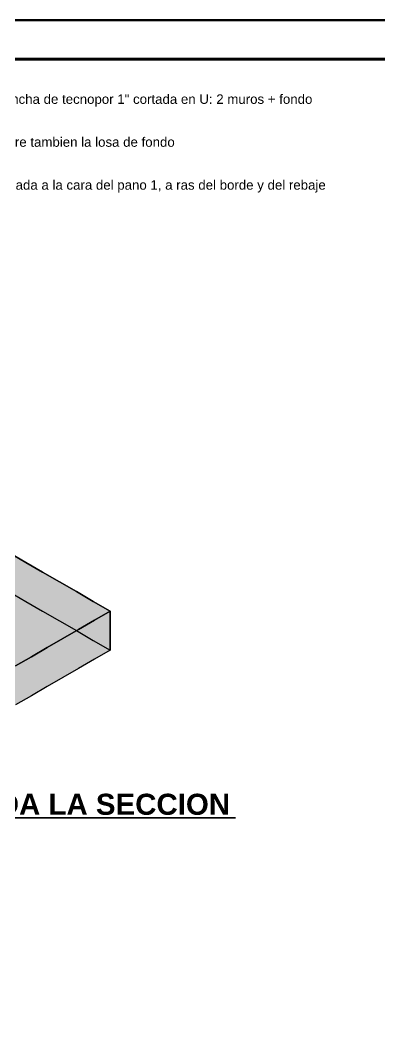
# Model space of a CAD drawing. Header units: metres. Extents: x 0 to 28.4, y 0 to 5.9.
# Drawn here: x 14.598 to 15.52, y 3.359 to 5.94 of the extents above; entities that cross this region are included whole.
import ezdxf
from ezdxf.enums import TextEntityAlignment as Align

# ---------------------------------------------------------------- set-up
doc = ezdxf.new("R2010")
doc.units = ezdxf.units.M
doc.header["$LTSCALE"] = 0.25
doc.layers.add('ISO-ARISTAS', color=8, linetype='CONTINUOUS')
doc.layers.add('TEXTOS', color=7, linetype='CONTINUOUS')
doc.layers.add('ISO-CONCRETO-SUP', color=254, linetype='CONTINUOUS', true_color=0xe8e8e8)
doc.layers.add('MARCO', color=7, linetype='CONTINUOUS', lineweight=50)
doc.layers.add('TITULOS', color=160, linetype='CONTINUOUS', lineweight=35)
doc.styles.get("Standard").update_dxf_attribs({"font": 'arial.ttf'})
doc.styles.add('TITULOS', font='arialbd.ttf')

msp = doc.modelspace()

# ---------------------------------------------------------------- linework, layer by layer
at = {"layer": 'ISO-ARISTAS', "color": 250}
for p, q in [((14.6124, 4.55), (14.5691, 4.575)), ((14.5691, 4.575), (14.6124, 4.55)), ((14.6557, 4.525), (14.6124, 4.55)), ((14.6124, 4.55), (14.6557, 4.525)), ((14.699, 4.5), (14.6557, 4.525)), ((14.6557, 4.525), (14.699, 4.5)), ((14.7423, 4.475), (14.699, 4.5)), ((14.699, 4.5), (14.7423, 4.475)), ((14.5691, 4.475), (14.6124, 4.45)), ((14.5691, 4.475), (14.6124, 4.45)), ((14.7856, 4.45), (14.7423, 4.475)), ((14.7423, 4.475), (14.7856, 4.45)), ((14.6124, 4.45), (14.6557, 4.425)), ((14.6124, 4.45), (14.6557, 4.425)), ((14.8289, 4.425), (14.7856, 4.45)), ((14.7856, 4.45), (14.8289, 4.425)), ((14.6557, 4.425), (14.699, 4.4)), ((14.6557, 4.425), (14.699, 4.4)), ((14.8289, 4.425), (14.7885, 4.4017)), ((14.7885, 4.4017), (14.8289, 4.425)), ((14.8289, 4.375), (14.8289, 4.425)), ((14.8289, 4.425), (14.8289, 4.375)), ((14.699, 4.4), (14.7423, 4.375)), ((14.699, 4.4), (14.7423, 4.375)), ((14.7481, 4.3783), (14.7885, 4.4017)), ((14.7885, 4.4017), (14.7481, 4.3783)), ((14.7077, 4.355), (14.7481, 4.3783)), ((14.7481, 4.3783), (14.7077, 4.355)), ((14.7423, 4.375), (14.7856, 4.35)), ((14.7423, 4.375), (14.7856, 4.35)), ((14.8289, 4.325), (14.8289, 4.375)), ((14.8289, 4.375), (14.8289, 4.325)), ((14.7077, 4.355), (14.6673, 4.3317)), ((14.6673, 4.3317), (14.7077, 4.355)), ((14.7856, 4.35), (14.8289, 4.325)), ((14.7856, 4.35), (14.8289, 4.325)), ((14.6673, 4.3317), (14.6269, 4.3083)), ((14.6269, 4.3083), (14.6673, 4.3317)), ((14.8289, 4.325), (14.7885, 4.3017)), ((14.8289, 4.325), (14.7885, 4.3017)), ((14.6269, 4.3083), (14.5865, 4.285)), ((14.5865, 4.285), (14.6269, 4.3083)), ((14.7885, 4.3017), (14.7481, 4.2783)), ((14.7885, 4.3017), (14.7481, 4.2783)), ((14.7481, 4.2783), (14.7077, 4.255)), ((14.7481, 4.2783), (14.7077, 4.255)), ((14.7077, 4.255), (14.6673, 4.2317)), ((14.7077, 4.255), (14.6673, 4.2317)), ((14.6269, 4.2083), (14.5865, 4.185)), ((14.6269, 4.2083), (14.5865, 4.185)), ((14.6673, 4.2317), (14.6269, 4.2083)), ((14.6673, 4.2317), (14.6269, 4.2083))]:
    msp.add_line(p, q, dxfattribs=at)
at = {"layer": 'ISO-CONCRETO-SUP', "true_color": 0x989388}
for points in [[(14.5691, 4.575), (14.6124, 4.55), (14.5287, 4.5517), (14.572, 4.5267)], [(14.6124, 4.55), (14.6557, 4.525), (14.572, 4.5267), (14.6153, 4.5017)], [(14.572, 4.5267), (14.6153, 4.5017), (14.5316, 4.5033), (14.5749, 4.4783)], [(14.6557, 4.525), (14.699, 4.5), (14.6153, 4.5017), (14.6586, 4.4767)], [(14.6153, 4.5017), (14.6586, 4.4767), (14.5749, 4.4783), (14.6182, 4.4533)], [(14.699, 4.5), (14.7423, 4.475), (14.6586, 4.4767), (14.7019, 4.4517)], [(14.5691, 4.475), (14.6124, 4.45), (14.5287, 4.4517), (14.572, 4.4267)], [(14.5749, 4.4783), (14.6182, 4.4533), (14.5345, 4.455), (14.5778, 4.43)], [(14.6586, 4.4767), (14.7019, 4.4517), (14.6182, 4.4533), (14.6615, 4.4283)], [(14.7423, 4.475), (14.7856, 4.45), (14.7019, 4.4517), (14.7452, 4.4267)], [(14.6124, 4.45), (14.6557, 4.425), (14.572, 4.4267), (14.6153, 4.4017)], [(14.6182, 4.4533), (14.6615, 4.4283), (14.5778, 4.43), (14.6211, 4.405)], [(14.7019, 4.4517), (14.7452, 4.4267), (14.6615, 4.4283), (14.7048, 4.4033)], [(14.7856, 4.45), (14.8289, 4.425), (14.7452, 4.4267), (14.7885, 4.4017)], [(14.572, 4.4267), (14.6153, 4.4017), (14.5316, 4.4033), (14.5749, 4.3783)], [(14.5778, 4.43), (14.6211, 4.405), (14.5374, 4.4067), (14.5807, 4.3817)], [(14.6557, 4.425), (14.699, 4.4), (14.6153, 4.4017), (14.6586, 4.3767)], [(14.6615, 4.4283), (14.7048, 4.4033), (14.6211, 4.405), (14.6644, 4.38)], [(14.7452, 4.4267), (14.7885, 4.4017), (14.7048, 4.4033), (14.7481, 4.3783)], [(14.6153, 4.4017), (14.6586, 4.3767), (14.5749, 4.3783), (14.6182, 4.3533)], [(14.6211, 4.405), (14.6644, 4.38), (14.5807, 4.3817), (14.624, 4.3567)], [(14.699, 4.4), (14.7423, 4.375), (14.6586, 4.3767), (14.7019, 4.3517)], [(14.7048, 4.4033), (14.7481, 4.3783), (14.6644, 4.38), (14.7077, 4.355)], [(14.5749, 4.3783), (14.6182, 4.3533), (14.5345, 4.355), (14.5778, 4.33)], [(14.5807, 4.3817), (14.624, 4.3567), (14.5403, 4.3583), (14.5836, 4.3333)], [(14.6586, 4.3767), (14.7019, 4.3517), (14.6182, 4.3533), (14.6615, 4.3283)], [(14.6644, 4.38), (14.7077, 4.355), (14.624, 4.3567), (14.6673, 4.3317)], [(14.7423, 4.375), (14.7856, 4.35), (14.7019, 4.3517), (14.7452, 4.3267)], [(14.6182, 4.3533), (14.6615, 4.3283), (14.5778, 4.33), (14.6211, 4.305)], [(14.624, 4.3567), (14.6673, 4.3317), (14.5836, 4.3333), (14.6269, 4.3083)], [(14.7019, 4.3517), (14.7452, 4.3267), (14.6615, 4.3283), (14.7048, 4.3033)], [(14.7856, 4.35), (14.8289, 4.325), (14.7452, 4.3267), (14.7885, 4.3017)], [(14.5778, 4.33), (14.6211, 4.305), (14.5374, 4.3067), (14.5807, 4.2817)], [(14.5836, 4.3333), (14.6269, 4.3083), (14.5432, 4.31), (14.5865, 4.285)], [(14.6615, 4.3283), (14.7048, 4.3033), (14.6211, 4.305), (14.6644, 4.28)], [(14.7452, 4.3267), (14.7885, 4.3017), (14.7048, 4.3033), (14.7481, 4.2783)], [(14.6211, 4.305), (14.6644, 4.28), (14.5807, 4.2817), (14.624, 4.2567)], [(14.7048, 4.3033), (14.7481, 4.2783), (14.6644, 4.28), (14.7077, 4.255)], [(14.5807, 4.2817), (14.624, 4.2567), (14.5403, 4.2583), (14.5836, 4.2333)], [(14.6644, 4.28), (14.7077, 4.255), (14.624, 4.2567), (14.6673, 4.2317)], [(14.5836, 4.2333), (14.6269, 4.2083), (14.5432, 4.21), (14.5865, 4.185)], [(14.624, 4.2567), (14.6673, 4.2317), (14.5836, 4.2333), (14.6269, 4.2083)]]:
    msp.add_solid(points, dxfattribs=at)
at = {"layer": 'ISO-CONCRETO-SUP', "true_color": 0x89847b}
for points in [[(14.5691, 4.525), (14.6124, 4.5), (14.5691, 4.575), (14.6124, 4.55)], [(14.6124, 4.5), (14.6557, 4.475), (14.6124, 4.55), (14.6557, 4.525)], [(14.5691, 4.475), (14.6124, 4.45), (14.5691, 4.525), (14.6124, 4.5)], [(14.6557, 4.475), (14.699, 4.45), (14.6557, 4.525), (14.699, 4.5)], [(14.6124, 4.45), (14.6557, 4.425), (14.6124, 4.5), (14.6557, 4.475)], [(14.699, 4.45), (14.7423, 4.425), (14.699, 4.5), (14.7423, 4.475)], [(14.6557, 4.425), (14.699, 4.4), (14.6557, 4.475), (14.699, 4.45)], [(14.7423, 4.425), (14.7856, 4.4), (14.7423, 4.475), (14.7856, 4.45)], [(14.699, 4.4), (14.7423, 4.375), (14.699, 4.45), (14.7423, 4.425)], [(14.7856, 4.4), (14.8289, 4.375), (14.7856, 4.45), (14.8289, 4.425)], [(14.7423, 4.375), (14.7856, 4.35), (14.7423, 4.425), (14.7856, 4.4)], [(14.7856, 4.35), (14.8289, 4.325), (14.7856, 4.4), (14.8289, 4.375)]]:
    msp.add_solid(points, dxfattribs=at)
at = {"layer": 'ISO-CONCRETO-SUP', "true_color": 0x7b776e}
for points in [[(14.8289, 4.375), (14.7885, 4.3517), (14.8289, 4.425), (14.7885, 4.4017)], [(14.7885, 4.3517), (14.7481, 4.3283), (14.7885, 4.4017), (14.7481, 4.3783)], [(14.7481, 4.3283), (14.7077, 4.305), (14.7481, 4.3783), (14.7077, 4.355)], [(14.8289, 4.325), (14.7885, 4.3017), (14.8289, 4.375), (14.7885, 4.3517)], [(14.7077, 4.305), (14.6673, 4.2817), (14.7077, 4.355), (14.6673, 4.3317)], [(14.7885, 4.3017), (14.7481, 4.2783), (14.7885, 4.3517), (14.7481, 4.3283)], [(14.6673, 4.2817), (14.6269, 4.2583), (14.6673, 4.3317), (14.6269, 4.3083)], [(14.7481, 4.2783), (14.7077, 4.255), (14.7481, 4.3283), (14.7077, 4.305)], [(14.6269, 4.2583), (14.5865, 4.235), (14.6269, 4.3083), (14.5865, 4.285)], [(14.7077, 4.255), (14.6673, 4.2317), (14.7077, 4.305), (14.6673, 4.2817)], [(14.6269, 4.2083), (14.5865, 4.185), (14.6269, 4.2583), (14.5865, 4.235)], [(14.6673, 4.2317), (14.6269, 4.2083), (14.6673, 4.2817), (14.6269, 4.2583)]]:
    msp.add_solid(points, dxfattribs=at)
at = {"layer": 'MARCO'}
msp.add_lwpolyline([(10, 0), (18.41, 0), (18.41, 5.94), (10, 5.94)], close=True, dxfattribs=at)
at = {"layer": 'MARCO', "const_width": 0.008}
msp.add_lwpolyline([(10.25, 0.1), (18.31, 0.1), (18.31, 5.84), (10.25, 5.84)], close=True, dxfattribs=at)
at = {"layer": 'TITULOS'}
msp.add_line((13.15, 3.895), (15.15, 3.895), dxfattribs=at)

# ---------------------------------------------------------------- texts
at = {"layer": 'TEXTOS'}
for s, p in [('plancha de tecnopor 1" cortada en U: 2 muros + fondo', (14.53, 5.7254)), ('cubre tambien la losa de fondo', (14.53, 5.6154)), ('pegada a la cara del pano 1, a ras del borde y del rebaje', (14.53, 5.5054))]:
    msp.add_text(s, height=0.0243, dxfattribs=at).set_placement(p)
at = {"layer": 'TITULOS', "style": 'TITULOS'}
msp.add_text('2. PLANCHA DE TECNOPOR 1" EN TODA LA SECCION', height=0.054, dxfattribs=at).set_placement((14.15, 3.93), align=Align.MIDDLE_CENTER)

doc.saveas('drawing.dxf')
